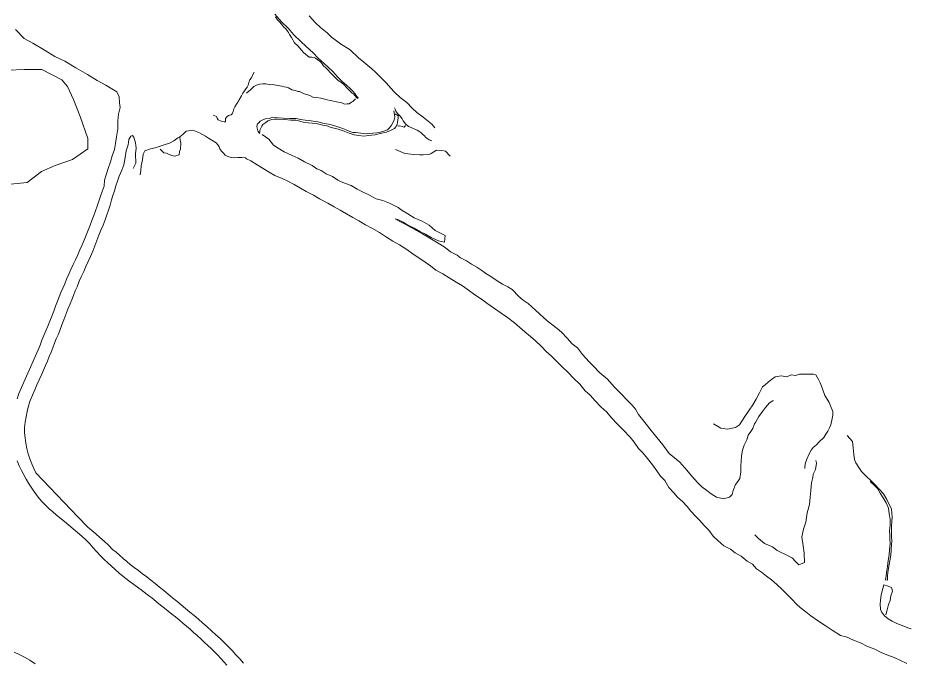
# Model space of a CAD drawing. Extents: x 683321 to 688873, y 7661944 to 7668387.
# Drawn here: x 685239 to 685834, y 7662635 to 7663065 of the extents above; entities that cross this region are included whole.
import ezdxf

# ---------------------------------------------------------------- set-up
doc = ezdxf.new("R2010")
doc.units = 0
doc.header["$MEASUREMENT"] = 0
doc.layers.add('01 CRESTA_Line', color=3, linetype='Continuous', lineweight=20)

msp = doc.modelspace()

# ---------------------------------------------------------------- linework, layer by layer
at = {"layer": '01 CRESTA_Line'}
for points in [[(685410.18, 7663067.32, 3972.98), (685414.77, 7663061.87, 3972.28), (685418.86, 7663057.87, 3971.72), (685422.64, 7663053.55, 3971.4), (685427.48, 7663049.03, 3970.59), (685431.01, 7663045.83, 3970.16), (685435.65, 7663041.39, 3969.38), (685438.93, 7663038, 3969.02), (685442.97, 7663034.31, 3968.29), (685448.84, 7663029.14, 3967.25), (685451.82, 7663025.56, 3966.79), (685454.79, 7663022.61, 3966.57), (685457.75, 7663019.92, 3965.94), (685460.33, 7663017.78, 3965.49), (685462.04, 7663015.96, 3965.2), (685463.53, 7663014.1, 3965), (685464.76, 7663012.35, 3964.5), (685465.69, 7663011.61, 3964.01), (685465.46, 7663011.08, 3963.91), (685464.44, 7663011.69, 3964.49), (685463.42, 7663012.97, 3964.9), (685462.41, 7663014.07, 3965.17), (685461.61, 7663014.72, 3965.27), (685460.25, 7663016.05, 3965.53), (685459.06, 7663017.24, 3965.71), (685457.84, 7663018.37, 3965.88), (685456.2, 7663020.09, 3966.11), (685454.42, 7663021.73, 3966.44), (685452.29, 7663023.02, 3966.54), (685450.51, 7663024.83, 3966.82), (685448.07, 7663027.3, 3967.09), (685447.04, 7663028.46, 3967.33), (685445.62, 7663029.85, 3967.51), (685444.02, 7663031.4, 3967.79), (685442.62, 7663032.88, 3968.08), (685441.63, 7663034.14, 3968.39), (685440.56, 7663035.53, 3968.57), (685438.76, 7663036.92, 3968.9), (685437.24, 7663038.05, 3969.17), (685436.33, 7663038.32, 3969.27), (685434.67, 7663038.6, 3969.32), (685433.03, 7663038.62, 3969.28), (685430.55, 7663040.5, 3969.56), (685429.3, 7663041.7, 3969.85), (685427.98, 7663043.11, 3970.17), (685426.73, 7663044.53, 3970.47), (685425.34, 7663046.12, 3970.64), (685423.26, 7663048.11, 3970.95), (685421.16, 7663051.68, 3971.3), (685419.94, 7663053.75, 3971.33), (685419.17, 7663055, 3971.48), (685418.5, 7663055.98, 3971.7), (685417.45, 7663057.39, 3971.88), (685415.79, 7663058.74, 3972.02), (685414.42, 7663060.71, 3972.18), (685413.14, 7663062.05, 3972.42), (685411.92, 7663063.52, 3972.66), (685411.4, 7663064.2, 3972.67), (685410.46, 7663065.55, 3972.86)], [(685432.88, 7663066.08, 3974.48), (685437.16, 7663061.44, 3973.94), (685440.49, 7663058.41, 3973.59), (685444.96, 7663054.77, 3973.26), (685447.9, 7663051.87, 3973.22), (685451.27, 7663049.44, 3973), (685453.94, 7663047.41, 3972.84), (685460.29, 7663043.52, 3972.29), (685465.87, 7663038.24, 3971.31), (685469.52, 7663035.36, 3971.11), (685474.73, 7663030.94, 3970.46), (685477.25, 7663028.58, 3969.98), (685480.39, 7663025.49, 3969.36), (685484.54, 7663021.39, 3968.36), (685487.33, 7663018.04, 3968.28), (685489.73, 7663015.51, 3967.56), (685493.71, 7663011.73, 3966.85), (685498.03, 7663008.47, 3966.33), (685501.71, 7663004.51, 3965.5), (685504.85, 7663001.71, 3964.8), (685508.87, 7662998.54, 3964.41), (685513.39, 7662995.03, 3963.5), (685514.97, 7662993.78, 3962.96), (685516.67, 7662991.58, 3962.14)], [(685237.25, 7663057, 3963.3), (685242.88, 7663051, 3964.51), (685248.69, 7663048, 3965.1), (685256.88, 7663043, 3965.15), (685263.5, 7663039, 3965.02), (685270.19, 7663036, 3964.46), (685277.38, 7663031.5, 3963.65), (685285.19, 7663027, 3962.86), (685291.56, 7663023, 3962.34), (685297.41, 7663020.01, 3961.77), (685301.41, 7663017.59, 3961.19), (685304.84, 7663015.4, 3960.68), (685306.22, 7663012.08, 3960.54), (685306.62, 7663008.14, 3960.23), (685306.99, 7663004.98, 3959.68), (685305.93, 7663000.53, 3959.34), (685305.38, 7662996.08, 3959.18), (685305.4, 7662990.8, 3959.39), (685304.6, 7662985.52, 3959.23), (685303.85, 7662981.15, 3959.18), (685303.3, 7662977.16, 3958.86), (685301.67, 7662972.85, 3958.91), (685300.55, 7662968.9, 3958.53), (685298.96, 7662964.52, 3958.3), (685297.63, 7662960.24, 3957.92), (685296.62, 7662956.72, 3957.71), (685296.2, 7662952.53, 3957.11), (685295.08, 7662949.16, 3956.72), (685293.92, 7662945.86, 3956.33), (685292.72, 7662942.6, 3955.72), (685291.58, 7662939.34, 3955.31), (685290.44, 7662936.13, 3954.95), (685289.31, 7662933.01, 3954.55), (685288.12, 7662929.82, 3954.14), (685286.89, 7662926.58, 3953.82), (685285.64, 7662923.28, 3953.6), (685284.36, 7662919.98, 3953.02), (685283, 7662916.71, 3952.5), (685281.58, 7662913.44, 3952.4), (685280.19, 7662910.16, 3952.09), (685278.71, 7662906.9, 3951.71), (685277.21, 7662903.61, 3951.29), (685275.69, 7662900.34, 3950.83), (685274.19, 7662897.1, 3950.34), (685272.75, 7662893.9, 3949.79), (685271.31, 7662890.7, 3949.37), (685269.99, 7662887.61, 3948.96), (685268.67, 7662884.61, 3948.41), (685267.47, 7662881.76, 3948.27), (685266.27, 7662878.92, 3948.05), (685265.13, 7662876.03, 3947.66), (685263.88, 7662872.63, 3947.11), (685262.68, 7662869.3, 3946.39), (685261.38, 7662866.03, 3945.62), (685260.02, 7662862.73, 3945), (685258.68, 7662859.43, 3944.7), (685257.38, 7662856.18, 3944.36), (685256.09, 7662853.01, 3944.02), (685254.86, 7662849.96, 3943.81), (685253.56, 7662846.73, 3943.58), (685252.23, 7662843.64, 3943.07), (685239.52, 7662814.56, 3940.47), (685238.26, 7662810.82, 3940.49)], [(685396.22, 7663028.63, 3962.44), (685395.32, 7663027, 3962.25), (685395.1, 7663026.18, 3961.84), (685394.38, 7663024.66, 3961.47), (685393.5, 7663023.4, 3961.35), (685392.81, 7663021.73, 3960.85), (685392.29, 7663019.99, 3960.36), (685391.56, 7663018.53, 3960.11), (685390.74, 7663017.47, 3959.81), (685389.82, 7663016.24, 3959.41), (685388.84, 7663014.66, 3959.11), (685387.78, 7663012.79, 3958.67), (685386.27, 7663010.13, 3957.95), (685385.34, 7663008.64, 3957.54), (685384.51, 7663007.29, 3957.23), (685383.42, 7663005.42, 3957.17), (685382.74, 7663004.1, 3957.11), (685382.34, 7663002.29, 3957.12), (685381.7, 7663000.89, 3956.9), (685380.87, 7663000.2, 3956.56), (685379.24, 7662999.65, 3956.25), (685378.08, 7662998.82, 3956.02), (685377.28, 7662997.65, 3955.63), (685377.18, 7662995.6, 3955.65), (685376.24, 7662995.42, 3955.49), (685374.34, 7662996.01, 3955.34), (685372.4, 7662996.84, 3955.25), (685371.74, 7662997.99, 3955.58), (685371.23, 7662998.97, 3956.2), (685369.03, 7663000.05, 3957.19)], [(685391.13, 7663014.7, 3957.34), (685391.63, 7663015, 3957.22), (685393.56, 7663016.53, 3957.51), (685394.93, 7663017.95, 3958.12), (685396.02, 7663019.12, 3958.67), (685397.88, 7663019.93, 3959.13), (685399.89, 7663020.68, 3959.65), (685402, 7663020.89, 3960.36), (685403.98, 7663020.89, 3960.69), (685407.42, 7663020.07, 3961.6), (685408.47, 7663020.35, 3961.24), (685412.17, 7663019.62, 3961.37), (685414.65, 7663019.25, 3961.35), (685416.22, 7663018.93, 3961.44), (685417.93, 7663018.51, 3961.1), (685419.15, 7663018.08, 3961.07), (685421.45, 7663016.9, 3961.22), (685423.7, 7663016.47, 3961.3), (685425.72, 7663015.79, 3961.56), (685426.5, 7663015.62, 3961.34), (685428.7, 7663014.53, 3960.97), (685430.3, 7663014.05, 3961.03), (685432.17, 7663013.48, 3960.86), (685433.37, 7663012.96, 3960.94), (685435.44, 7663012.04, 3960.92), (685437.89, 7663011.67, 3960.85), (685440.69, 7663011.2, 3960.84), (685442.58, 7663010.93, 3960.81), (685444.94, 7663010.19, 3960.82), (685447.04, 7663009.71, 3960.96), (685449.16, 7663009.32, 3961.14), (685451.18, 7663008.83, 3961.12), (685452.51, 7663008.63, 3961.21), (685454.8, 7663008.09, 3961.19), (685456.56, 7663007.36, 3961.18), (685458.39, 7663007.43, 3961.21), (685459.72, 7663007.47, 3961.97), (685461.23, 7663008.53, 3962.55), (685462.1, 7663008.99, 3962.89), (685463.32, 7663010.33, 3963.78), (685463.75, 7663010.88, 3964.1)], [(685489.37, 7663002.95, 3963.56), (685489.95, 7663000.31, 3963.83), (685489.98, 7662998.6, 3963.86), (685489.66, 7662996.88, 3963.8), (685489.01, 7662995.37, 3963.83), (685487.83, 7662993.27, 3963.67), (685486.45, 7662991.58, 3963.54), (685485.08, 7662990.23, 3963.31), (685482.06, 7662989.07, 3963.18), (685479.7, 7662988.48, 3963.05), (685478.01, 7662988.25, 3963.01), (685475.44, 7662988.03, 3962.91), (685472.95, 7662987.67, 3962.87), (685470.41, 7662987.61, 3962.67), (685467.35, 7662987.89, 3962.58), (685463.94, 7662988.37, 3962.39), (685462.03, 7662988.48, 3962.18), (685460.07, 7662989.16, 3961.99), (685457.58, 7662990.29, 3961.77), (685455.44, 7662991.16, 3961.56), (685452.18, 7662992.25, 3961.08), (685448.63, 7662993.29, 3961.02), (685445.87, 7662993.87, 3960.65), (685442.91, 7662994.51, 3960.46), (685438.85, 7662995.43, 3959.85), (685437.05, 7662995.78, 3959.64), (685434.28, 7662996.24, 3959.51), (685432.33, 7662996.36, 3959.32), (685430.33, 7662996.71, 3959.18), (685427.33, 7662997.16, 3958.9), (685424.28, 7662997.73, 3958.44), (685419.78, 7662997.75, 3958.26), (685415.74, 7662997.95, 3957.85), (685412.39, 7662998.25, 3957.63), (685408.85, 7662998.65, 3957.32), (685406.4, 7662997.7, 3957.02), (685403.84, 7662997.48, 3956.66), (685402.42, 7662996.96, 3956.54), (685400.38, 7662995.96, 3956.13), (685399.41, 7662994.93, 3955.81), (685398.59, 7662994.19, 3955.53), (685398.04, 7662992.68, 3955.17), (685398.24, 7662991.28, 3954.78), (685398.7, 7662989.58, 3954.28), (685398.95, 7662989.02, 3954.3), (685399.88, 7662987.81, 3954.04), (685400.17, 7662988.67, 3954.46), (685400.09, 7662989.98, 3954.87), (685401.01, 7662991.66, 3955.38), (685401.33, 7662992.54, 3955.81), (685402.14, 7662993.66, 3956.12), (685403.49, 7662994.71, 3956.38), (685404.01, 7662995.11, 3956.45), (685405.47, 7662996.08, 3956.84), (685406.83, 7662996.7, 3956.98), (685408.15, 7662997.15, 3957.33), (685409.93, 7662997.39, 3957.55), (685411.86, 7662997.38, 3957.73), (685416.53, 7662997.09, 3958.05), (685420.81, 7662996.57, 3958.43), (685424.07, 7662996.54, 3958.62), (685426.67, 7662995.89, 3958.93), (685429.05, 7662995.4, 3959.05), (685432.41, 7662994.93, 3959.25), (685437.67, 7662994.47, 3959.73), (685442.16, 7662993.4, 3960.21), (685444.72, 7662992.84, 3960.41), (685447.72, 7662991.74, 3960.42), (685450.61, 7662991.12, 3960.98), (685452.19, 7662990.55, 3961.21), (685454.29, 7662989.86, 3961.18), (685456.2, 7662989.25, 3961.52), (685459.65, 7662987.94, 3961.93), (685462.99, 7662986.93, 3962.09), (685466.06, 7662986.3, 3962.42), (685469.32, 7662986.06, 3962.46), (685472.56, 7662986.51, 3962.81), (685474.47, 7662986.55, 3962.87), (685477.04, 7662986.85, 3963.01), (685480.39, 7662987.7, 3963.22), (685484.54, 7662988.53, 3963.27), (685487.1, 7662989.81, 3963.58), (685489.75, 7662991.05, 3963.56), (685490.81, 7662992.16, 3963.67), (685491.71, 7662993.81, 3963.75), (685491.9, 7662995.06, 3963.74), (685492.15, 7662996.7, 3963.77), (685492.31, 7662998.1, 3963.9), (685492.36, 7662998.99, 3963.88), (685492.2, 7662999.44, 3963.9), (685491.31, 7663000.1, 3963.97), (685490.64, 7663000.46, 3963.99), (685490.06, 7663000.93, 3963.97)], [(685489.96, 7663004.82, 3963.04), (685490.36, 7663003.87, 3963.25), (685490.67, 7663002.63, 3963.64), (685491.84, 7663000.99, 3963.75), (685493.16, 7662999.71, 3963.67), (685493.9, 7662999.08, 3963.31), (685494.96, 7662997.61, 3963.08), (685495.71, 7662996.23, 3963.12), (685497.08, 7662994.14, 3963.88), (685499.2, 7662992.48, 3962.98), (685500.93, 7662991.67, 3962.52), (685501.76, 7662991.29, 3962.56), (685503.77, 7662990.41, 3962.46), (685504.92, 7662989.91, 3962.24), (685506.15, 7662989.3, 3961.94), (685507.38, 7662988.42, 3961.42), (685508.52, 7662987.39, 3961.19), (685508.99, 7662986.93, 3961.11), (685509.84, 7662986.09, 3961), (685510.47, 7662985.4, 3960.85), (685511.6, 7662984.5, 3960.49), (685512.89, 7662983.55, 3960.34), (685514.72, 7662982.76, 3960.11)], [(685831.29, 7662634.52, 3904.1), (685826.68, 7662636.78, 3904.54), (685822.9, 7662638.61, 3904.93), (685818.64, 7662640.08, 3905.45), (685814.65, 7662641.7, 3905.78), (685809.99, 7662644.09, 3906.25), (685804.71, 7662646.12, 3906.78), (685800.42, 7662648.19, 3907.28), (685795.8, 7662650.09, 3907.96), (685790.88, 7662652.31, 3908.29), (685787.08, 7662653.11, 3908.34), (685781.59, 7662656.8, 3909.54), (685776.92, 7662659.75, 3909.83), (685772.46, 7662662.75, 3910.39), (685767.49, 7662666.24, 3910.94), (685763.97, 7662668.95, 3911.44), (685760.22, 7662671.93, 3911.96), (685757.96, 7662673.87, 3912.2), (685754.8, 7662677.43, 3912.54), (685751.47, 7662680.77, 3913.09), (685748.37, 7662683.91, 3913.55), (685744.78, 7662687.05, 3914.18), (685741.11, 7662690.3, 3914.71), (685737.82, 7662692.73, 3915.22), (685734.58, 7662695.38, 3915.37), (685731.19, 7662697.63, 3915.84), (685728.49, 7662700.62, 3916.41), (685724.94, 7662702.78, 3916.67), (685720.93, 7662706.12, 3917.06), (685717.06, 7662708.31, 3917.49), (685713.85, 7662710.8, 3918.05), (685709.3, 7662712.87, 3918.69), (685705.33, 7662716.42, 3918.91), (685702.32, 7662719.37, 3919.39), (685699.35, 7662723.42, 3919.6), (685696.22, 7662726.57, 3919.78), (685693.47, 7662729.9, 3920.17), (685690.51, 7662732.72, 3920.5), (685687.48, 7662735.99, 3920.58), (685684.92, 7662739.23, 3921.03), (685681.85, 7662742.49, 3921.35), (685678.41, 7662745.42, 3921.61), (685676, 7662748.26, 3922.1), (685672.81, 7662751.83, 3922.65), (685670.01, 7662756.45, 3922.73), (685667.1, 7662759.28, 3923.16), (685664.74, 7662762.82, 3923.39), (685661.79, 7662767.01, 3923.81), (685658.5, 7662771.13, 3924.2), (685655.39, 7662774.91, 3924.56), (685652.42, 7662777.82, 3924.71), (685649.66, 7662782.03, 3925.02), (685646.88, 7662785.46, 3925.44), (685642.32, 7662790.15, 3925.71), (685638.34, 7662794.32, 3926.23), (685634.55, 7662798.27, 3926.44), (685631.3, 7662802.12, 3927.01), (685627.51, 7662805.66, 3927.45), (685623.73, 7662809.59, 3927.76), (685620.22, 7662813.33, 3928.13), (685616.97, 7662816.24, 3928.45), (685613.32, 7662820.59, 3928.88), (685609.44, 7662824.5, 3929.22), (685605.42, 7662828.63, 3929.63), (685601.69, 7662832.16, 3930.25), (685598.19, 7662835.51, 3930.51), (685594.57, 7662839.25, 3930.9), (685591.01, 7662842.48, 3931.48), (685587.75, 7662845.68, 3931.89), (685583.79, 7662849.47, 3932.36), (685580.6, 7662852.39, 3932.61), (685576.78, 7662855.49, 3932.99), (685573.33, 7662858.52, 3933.29), (685569.76, 7662861.45, 3933.58), (685565.09, 7662865.1, 3934.1), (685560.96, 7662867.92, 3934.68), (685555.78, 7662871.51, 3935.16), (685551.36, 7662874.55, 3935.43), (685547.94, 7662877.37, 3935.85), (685543.4, 7662880.24, 3936.16), (685539.12, 7662883.26, 3936.6), (685535.11, 7662886.15, 3937.06), (685530.9, 7662888.58, 3937.43), (685526.27, 7662891.58, 3937.91), (685522.14, 7662894.2, 3938.42), (685517.41, 7662896.67, 3938.8), (685513.82, 7662899.48, 3939.04), (685510.22, 7662901.93, 3939.43), (685506.66, 7662904.51, 3939.84), (685502.38, 7662907.38, 3940.25), (685498.17, 7662910.49, 3940.82), (685493.28, 7662913.49, 3941.17), (685488.83, 7662915.94, 3941.61), (685484.49, 7662918.66, 3942.01), (685479.94, 7662921.67, 3942.42), (685474.67, 7662924.58, 3942.96), (685470.52, 7662926.85, 3943.56), (685466.11, 7662929.56, 3944), (685462.14, 7662931.75, 3944.61), (685457.79, 7662934.2, 3945.04), (685453.66, 7662936.73, 3945.53), (685449.69, 7662938.87, 3946.04), (685445.43, 7662941.3, 3946.52), (685439.94, 7662944.13, 3946.86), (685435.9, 7662946.62, 3947.54), (685431.04, 7662949.07, 3947.88), (685427.3, 7662951.29, 3948.34), (685422.86, 7662953.68, 3948.88), (685418.72, 7662956.03, 3949.26), (685414.86, 7662957.73, 3949.73), (685410.12, 7662959.85, 3950.11), (685406.26, 7662962.02, 3950.58), (685402.26, 7662964.3, 3951.07), (685398.26, 7662966.76, 3951.19), (685394.11, 7662969.45, 3951.73), (685391.1, 7662970.93, 3951.95), (685390.51, 7662971.55, 3952.56), (685388.06, 7662971.83, 3953.08), (685385.32, 7662971.71, 3953.26), (685383.48, 7662971.51, 3953.75), (685381, 7662971.8, 3954.04), (685378.75, 7662972.44, 3954.22), (685377.01, 7662973.38, 3954.27), (685375.76, 7662974.58, 3954.17), (685374.51, 7662975.95, 3954.07), (685373.5, 7662977.61, 3954.07), (685373.02, 7662978.85, 3954.07), (685372.19, 7662980.24, 3954.04), (685370.87, 7662981.6, 3953.9), (685367.99, 7662983.29, 3954.11), (685365.92, 7662984.63, 3954.43), (685363.89, 7662985.9, 3954.71), (685359.84, 7662988.11, 3955.14), (685355.52, 7662989.92, 3955.86), (685351.01, 7662989.29, 3956.17), (685348.89, 7662987.27, 3956.82), (685346.86, 7662985.53, 3957.33), (685345.47, 7662984.9, 3957.47), (685342.64, 7662982.86, 3957.72), (685339.81, 7662981.38, 3958.04), (685336.35, 7662980.25, 3958.19), (685330.31, 7662978.19, 3958.15), (685327.16, 7662977.51, 3958.17), (685323.48, 7662976.22, 3958.19), (685322.21, 7662973.92, 3957.17), (685321.88, 7662970.11, 3956.37), (685321.03, 7662966.19, 3955.7), (685320.78, 7662963.09, 3955.21), (685320.23, 7662960.08, 3955.06)], [(685492.01, 7662993.16, 3963.54), (685492.4, 7662992.73, 3963.28), (685493.49, 7662992.75, 3962.93), (685495.06, 7662992.31, 3963.06), (685496.22, 7662992.03, 3963.07), (685497.15, 7662992.96, 3963.6)], [(685315.59, 7662964.49, 3956.3), (685317.34, 7662968, 3956.42), (685317.18, 7662974.15, 3958.17), (685317.68, 7662977.95, 3958.28), (685317.17, 7662981.41, 3958.36), (685316.05, 7662985.29, 3958.33), (685315.14, 7662986.34, 3958.27), (685314.08, 7662985.93, 3958.26), (685312.78, 7662983.66, 3958.17), (685312.21, 7662980.24, 3958.13), (685311.01, 7662976.25, 3958.01), (685310.36, 7662971.64, 3958.01), (685309.33, 7662966.92, 3957.65), (685308.07, 7662963.25, 3957.67), (685306.2, 7662959.27, 3957.68), (685305.13, 7662956.05, 3957.43), (685304.08, 7662952.78, 3957.11), (685303.1, 7662949.49, 3956.8), (685302.19, 7662946.38, 3956.45), (685301.3, 7662943.5, 3956.12), (685300.24, 7662940.06, 3955.71), (685299.21, 7662936.59, 3955.26), (685298.19, 7662933.48, 3954.91), (685297.02, 7662930.19, 3954.54), (685295.64, 7662926.71, 3954.14), (685294.15, 7662923.29, 3953.75), (685292.76, 7662919.88, 3953.33), (685291.48, 7662916.36, 3952.92), (685290.18, 7662912.8, 3952.47), (685288.75, 7662909.28, 3952.05), (685287.25, 7662905.86, 3951.64), (685285.72, 7662902.49, 3951.23), (685284.17, 7662899.16, 3950.82), (685282.65, 7662895.86, 3950.37), (685281.15, 7662892.57, 3949.92), (685279.71, 7662889.23, 3949.45), (685278.21, 7662885.62, 3948.91), (685277.04, 7662882.77, 3948.49), (685275.88, 7662879.85, 3948.06), (685274.74, 7662876.91, 3947.62), (685273.62, 7662874.11, 3947.24), (685272.19, 7662870.56, 3946.72), (685270.74, 7662867.08, 3946.25), (685269.32, 7662863.62, 3945.84), (685268.01, 7662860.15, 3945.42), (685266.7, 7662856.52, 3944.99), (685265.56, 7662853.64, 3944.68), (685264.41, 7662850.79, 3944.31), (685263.17, 7662847.89, 3944), (685261.99, 7662844.98, 3943.65), (685260.88, 7662842.05, 3943.29), (685259.69, 7662839.11, 3942.99), (685258.43, 7662836.1, 3942.68), (685257.14, 7662833.08, 3942.41), (685255.84, 7662830.07, 3942.14), (685254.43, 7662826.9, 3941.83), (685252.94, 7662823.62, 3941.53), (685251.51, 7662820.32, 3941.22), (685250.06, 7662816.95, 3940.96), (685248.53, 7662813.41, 3940.73), (685247.06, 7662809.82, 3940.51), (685245.83, 7662806.22, 3940.35), (685244.94, 7662802.56, 3940.18), (685244.25, 7662798.91, 3940.06), (685243.7, 7662795.33, 3939.93), (685243.3, 7662791.79, 3939.82), (685243.26, 7662788.32, 3939.68), (685243.54, 7662784.82, 3939.52), (685244.02, 7662781.3, 3939.4), (685244.72, 7662777.77, 3939.3), (685245.62, 7662774.28, 3939.19), (685246.74, 7662770.88, 3939.06), (685248.01, 7662767.58, 3938.9), (685249.35, 7662764.41, 3938.74), (685250.8, 7662761.51, 3938.55), (685278.7, 7662732.21, 3935.76), (685280.9, 7662730.03, 3935.54), (685283.2, 7662727.67, 3935.28), (685285.46, 7662725.45, 3935.02), (685288.19, 7662723.05, 3934.72), (685290.67, 7662720.9, 3934.48), (685293.39, 7662718.53, 3934.24), (685296.23, 7662715.99, 3934), (685299.09, 7662713.26, 3933.76), (685301.95, 7662710.56, 3933.45), (685304.23, 7662708.66, 3933.17), (685306.6, 7662706.64, 3932.94), (685308.99, 7662704.52, 3932.71), (685311.32, 7662702.45, 3932.53), (685313.71, 7662700.45, 3932.31), (685316.35, 7662698.5, 3932.08), (685319.15, 7662696.45, 3931.84), (685321.89, 7662694.35, 3931.66), (685324.66, 7662692.21, 3931.5), (685327.47, 7662690.04, 3931.39), (685330.33, 7662687.74, 3931.27), (685333.21, 7662685.43, 3931.14), (685336.08, 7662683.11, 3931.03), (685338.92, 7662680.71, 3930.99), (685341.78, 7662678.32, 3930.97), (685344.68, 7662675.96, 3930.96), (685347.64, 7662673.62, 3930.98), (685350.56, 7662671.24, 3931.04), (685353.42, 7662668.82, 3931.09), (685356.28, 7662666.4, 3931.16), (685359.17, 7662663.95, 3931.28), (685362.12, 7662661.41, 3931.39), (685365.07, 7662658.86, 3931.5), (685367.94, 7662656.3, 3931.68), (685370.76, 7662653.72, 3931.85), (685373.56, 7662651.1, 3932.08), (685376.32, 7662648.46, 3932.28), (685379, 7662645.8, 3932.46), (685381.59, 7662643.09, 3932.66), (685384.16, 7662640.34, 3932.84), (685386.7, 7662637.57, 3933), (685389.13, 7662634.66, 3933.19)], [(685333.61, 7662977.38, 3957.58), (685336.1, 7662974.95, 3957.3), (685337.88, 7662974.58, 3957.61), (685341.1, 7662973.16, 3957.61), (685343.5, 7662972.53, 3957.06), (685346.22, 7662973.54, 3956.63), (685346.61, 7662975.64, 3956.87), (685347.09, 7662977.35, 3956.88), (685347.34, 7662981.3, 3956.78), (685346.95, 7662983.34, 3957.13), (685346.86, 7662985.53, 3957.33)], [(685742.47, 7662809.77, 3921.73), (685742.09, 7662809.67, 3921.64), (685740.84, 7662808.95, 3921.76), (685739.86, 7662808.23, 3922.26), (685737.09, 7662805.05, 3922.75), (685735.08, 7662802.52, 3923.14), (685732.71, 7662799.22, 3923.84), (685730.59, 7662795.14, 3924.3), (685729.86, 7662794.2, 3924.55), (685728.62, 7662791.04, 3924.89), (685727.43, 7662789.17, 3924.93), (685725.72, 7662786.71, 3924.84), (685724.63, 7662783.52, 3924.8), (685722.93, 7662779.92, 3925.14), (685721.89, 7662776.58, 3924.97), (685721.11, 7662772.83, 3924.53), (685721.01, 7662769.37, 3924.22), (685720.74, 7662766.32, 3923.93), (685720.71, 7662762.32, 3923.5), (685719.97, 7662757.79, 3923.28), (685718.78, 7662755.85, 3923.16), (685717.23, 7662753.8, 3922.73), (685715.59, 7662749.9, 3922.35), (685715.06, 7662747.03, 3921.54), (685713.14, 7662745.47, 3921.83), (685709.2, 7662744.28, 3921.96), (685704.49, 7662745.27, 3921.75), (685700.93, 7662747.53, 3922.33), (685698.17, 7662749.74, 3922.43), (685694.76, 7662752.25, 3922.45), (685692.13, 7662754.9, 3922.94), (685687.84, 7662759.6, 3923.37), (685684.82, 7662763.29, 3923.8), (685680, 7662768.59, 3924.57), (685672.97, 7662774.56, 3924.77), (685668.63, 7662780.3, 3925.12), (685664.69, 7662785.18, 3925.4), (685660.03, 7662790.98, 3925.8), (685656.09, 7662795.95, 3926.17), (685652.59, 7662800.47, 3926.5), (685650.54, 7662803.97, 3926.73), (685648.25, 7662806.75, 3927.14), (685644.41, 7662810.47, 3928), (685641.22, 7662813.99, 3928.3), (685636.35, 7662818.83, 3928.85), (685631.83, 7662824.07, 3929.49), (685626.73, 7662828.14, 3930.11), (685622.32, 7662832.91, 3930.84), (685619.53, 7662835.54, 3931.09), (685615.17, 7662840.54, 3931.75), (685611.9, 7662844.95, 3932.35), (685608.38, 7662847.49, 3932.16), (685604.94, 7662851.28, 3932.12), (685601.11, 7662855.35, 3932.49), (685598.23, 7662857.71, 3932.71), (685591.55, 7662862.9, 3933.72), (685586.42, 7662867.49, 3934.88), (685583.78, 7662870.01, 3935.33), (685579.06, 7662874.48, 3935.61), (685575.69, 7662876.62, 3935.36), (685572.82, 7662879.09, 3935.54), (685568.26, 7662883.8, 3937.24), (685565.46, 7662885.44, 3937.56), (685561.8, 7662887.31, 3937.69), (685558.31, 7662889.53, 3937.92), (685553.49, 7662892.95, 3938.21), (685550.7, 7662894.53, 3938.43), (685547.98, 7662896.38, 3938.6), (685544.79, 7662898.65, 3938.72), (685541.17, 7662900.68, 3938.74), (685537.78, 7662902.77, 3938.65), (685533.85, 7662904.98, 3938.95), (685531.53, 7662906.69, 3939.21), (685527.2, 7662908.96, 3939.24), (685523.55, 7662911.84, 3939.85), (685520.17, 7662913.89, 3939.85), (685513.34, 7662918.01, 3940.62), (685508.59, 7662920.82, 3940.57), (685504.59, 7662923.16, 3940.78), (685500.95, 7662925.18, 3941.09), (685496.57, 7662927.59, 3941.3), (685493.36, 7662929.18, 3941.42), (685490.22, 7662930.87, 3941.62), (685492.45, 7662930.16, 3941.71), (685495.56, 7662928.71, 3941.68), (685498.16, 7662927.15, 3941.22), (685503, 7662924.68, 3941.12), (685507.14, 7662922.28, 3940.91), (685510.41, 7662920.63, 3940.76), (685514.28, 7662918.53, 3940.54), (685519.29, 7662916.19, 3940.21), (685523.21, 7662915.35, 3940.12), (685523.68, 7662919.71, 3942.68), (685516.93, 7662923.17, 3942.95), (685512.98, 7662926.56, 3943.62), (685508.34, 7662929.3, 3944.05), (685502.96, 7662931.64, 3944.02), (685498.67, 7662934.14, 3944.55), (685495.05, 7662936.39, 3945.09), (685492.19, 7662938.44, 3945.53), (685486.57, 7662941.24, 3945.93), (685482.07, 7662943.06, 3946.22), (685477.57, 7662944.16, 3946.43), (685472.65, 7662946.77, 3946.85), (685469.05, 7662948.66, 3947.14), (685464.9, 7662950.62, 3947.57), (685460.96, 7662952.99, 3948.02), (685455.36, 7662955.06, 3948.1), (685452, 7662956.58, 3948.42), (685448.63, 7662959.06, 3948.95), (685444.22, 7662960.85, 3949.11), (685440.96, 7662963.02, 3949.52), (685438.01, 7662964.08, 3949.68), (685434.88, 7662966.3, 3950.25), (685429.86, 7662968.81, 3950.71), (685425.66, 7662971.35, 3951.01), (685421.66, 7662973.1, 3951.55), (685416.29, 7662975.5, 3951.67), (685412.24, 7662977.87, 3952.12), (685409.12, 7662980.01, 3952.47), (685406.12, 7662984.06, 3953.19), (685401.73, 7662987.17, 3953.62)], [(685490.48, 7662977.12, 3958.19), (685496.68, 7662974.35, 3958.8), (685502.82, 7662973.66, 3959.5), (685506.8, 7662973.53, 3959.39), (685508.86, 7662973.57, 3959.84), (685512.94, 7662973.75, 3959.64), (685514.24, 7662974.39, 3959.91), (685517.85, 7662976.72, 3959.35), (685521.36, 7662976.3, 3958.89), (685523.75, 7662975.9, 3958.69), (685527.04, 7662972.52, 3958.38)], [(685702.41, 7662794.33, 3928.38), (685707.29, 7662791.34, 3927.62), (685711.87, 7662790.59, 3927.34), (685717.13, 7662791.75, 3926.98), (685719.94, 7662793.68, 3926.73), (685723.4, 7662799.2, 3927.16), (685726.24, 7662803.29, 3926.75), (685728.64, 7662806.93, 3926.97), (685730.86, 7662810.76, 3926.82), (685733.24, 7662814.88, 3926.34), (685735.12, 7662818.97, 3926.27), (685737.03, 7662820.16, 3925.75), (685739, 7662822, 3925.37), (685741.06, 7662823.74, 3925.28), (685743.51, 7662825.6, 3924.57), (685747.7, 7662826.14, 3923.44), (685751.4, 7662825.52, 3923.33), (685754.35, 7662826.8, 3922.74), (685757.07, 7662826.51, 3921.73), (685759.9, 7662827.26, 3921.15), (685765.22, 7662827.35, 3921.32), (685769.21, 7662827.39, 3922.26), (685770.72, 7662826.81, 3921.95), (685772.5, 7662823.88, 3921.73), (685773.62, 7662821.58, 3921.69), (685774.47, 7662819.23, 3921.6), (685775.41, 7662816.99, 3921.43), (685776.69, 7662813.09, 3921.25), (685778.26, 7662810.67, 3921.2), (685779.72, 7662808.46, 3921.05), (685780.4, 7662806.18, 3920.85), (685781.97, 7662802.38, 3920.81), (685782.16, 7662799.99, 3921.04), (685781.66, 7662797.72, 3920.94), (685780.74, 7662793.54, 3920.58), (685779.78, 7662791.47, 3920.58), (685778.63, 7662789.35, 3920.55), (685777.38, 7662787.34, 3920.51), (685776.16, 7662785.21, 3920.42), (685773, 7662782.23, 3920.1), (685771.16, 7662780.34, 3919.76), (685768.85, 7662778.42, 3920.32), (685767.6, 7662776.6, 3920.04), (685766.29, 7662774.3, 3919.81), (685764.68, 7662770.79, 3919.27), (685763.91, 7662768.24, 3919.24), (685763.48, 7662765.84, 3918.66), (685763.36, 7662764.46, 3918.61)], [(685791.7, 7662786.45, 3913.03), (685795.23, 7662782.55, 3912.6), (685795.59, 7662778.14, 3912.32), (685796.02, 7662773.85, 3912.36), (685796.47, 7662770.38, 3912.31), (685797.34, 7662768.28, 3912.31), (685799.93, 7662764.57, 3912.51), (685801.19, 7662762.48, 3912.09), (685804.21, 7662759.27, 3912.15), (685807.7, 7662756.24, 3911.89), (685809.93, 7662753.93, 3911.86), (685813.24, 7662750.43, 3911.77), (685815.81, 7662747.5, 3911.6), (685817.99, 7662743.73, 3911.48), (685819.46, 7662740.94, 3911.47), (685821.07, 7662737.51, 3911.36), (685821.4, 7662734.37, 3911.27), (685821.54, 7662732.27, 3911.46), (685821.31, 7662728.84, 3911.22), (685821.26, 7662726.3, 3911.04), (685821.18, 7662722.76, 3910.93), (685821.08, 7662719.29, 3911.01), (685821.36, 7662715.73, 3910.96), (685821.27, 7662713.93, 3910.85), (685820.9, 7662710.02, 3910.87), (685820.75, 7662706.7, 3910.92), (685819.96, 7662702.99, 3911), (685819.59, 7662700.51, 3910.88), (685818.92, 7662696.72, 3911.17), (685818.42, 7662693.12, 3910.98), (685818.49, 7662689.99, 3911.01), (685817.27, 7662690.26, 3910.84), (685817.72, 7662693.06, 3910.98), (685818.15, 7662696.48, 3911.13), (685818.5, 7662699.08, 3910.95), (685819.01, 7662703.11, 3911), (685819.51, 7662706.92, 3911.07), (685819.76, 7662710.16, 3910.92), (685820.17, 7662714.4, 3910.87), (685820.03, 7662717.58, 3911.05), (685820.03, 7662719.8, 3911.12), (685819.85, 7662723.23, 3910.92), (685820.37, 7662726.75, 3910.98), (685820.33, 7662730.73, 3911.45), (685819.6, 7662734.28, 3911.5), (685819.06, 7662737.99, 3911.38), (685817.54, 7662741.57, 3911.56), (685815.53, 7662744.84, 3911.69), (685813.72, 7662748.01, 3911.73), (685811.8, 7662751.19, 3911.86), (685809.53, 7662753.46, 3911.93), (685806.97, 7662755.88, 3911.94)], [(685238.34, 7662769.54, 3939.42), (685239.69, 7662766.31, 3939.28), (685241.12, 7662763.2, 3939.26), (685242.65, 7662760.24, 3939.03), (685244.23, 7662757.39, 3938.86), (685245.87, 7662754.64, 3938.7), (685247.59, 7662752.01, 3938.43), (685249.33, 7662749.45, 3938.13), (685251.16, 7662746.94, 3937.81), (685253.08, 7662744.49, 3937.5), (685255.14, 7662742.09, 3937.37), (685257.36, 7662739.83, 3937.08), (685259.66, 7662737.67, 3936.85), (685261.98, 7662735.6, 3936.6), (685264.34, 7662733.58, 3936.43), (685266.72, 7662731.62, 3936.23), (685269.77, 7662729.09, 3935.98), (685272.79, 7662726.66, 3935.68), (685275.68, 7662724.23, 3935.32), (685278.57, 7662721.81, 3935), (685281.41, 7662719.39, 3934.79), (685284.09, 7662716.9, 3934.48), (685286.65, 7662714.28, 3934.18), (685289.08, 7662711.56, 3933.88), (685291.53, 7662708.88, 3933.58), (685293.95, 7662706.3, 3933.25), (685296.37, 7662703.9, 3932.89), (685298.78, 7662701.68, 3932.55), (685301.08, 7662699.64, 3932.27), (685303.74, 7662697.18, 3931.91), (685306.37, 7662694.76, 3931.53), (685308.72, 7662692.63, 3931.19), (685312.79, 7662689.59, 3930.82), (685316.87, 7662686.55, 3930.54), (685320.94, 7662683.5, 3930.3), (685325.01, 7662680.46, 3930.13), (685329.09, 7662677.42, 3930.02), (685331.51, 7662675.44, 3929.91), (685333.94, 7662673.42, 3929.86), (685336.42, 7662671.41, 3929.82), (685338.92, 7662669.44, 3929.78), (685341.42, 7662667.48, 3929.73), (685343.89, 7662665.51, 3929.77), (685346.32, 7662663.51, 3929.82), (685348.74, 7662661.45, 3929.91), (685351.14, 7662659.38, 3930.02), (685353.53, 7662657.3, 3930.07), (685355.9, 7662655.2, 3930.16), (685358.26, 7662653.08, 3930.24), (685360.65, 7662650.95, 3930.33), (685363.02, 7662648.79, 3930.46), (685365.38, 7662646.61, 3930.6), (685367.68, 7662644.41, 3930.75), (685369.94, 7662642.25, 3931.04), (685372.11, 7662640.09, 3931.19), (685374.18, 7662637.9, 3931.35), (685376.14, 7662635.69, 3931.47), (685378.06, 7662633.4, 3931.6)], [(685730.06, 7662720.33, 3917.31), (685732.45, 7662717.91, 3917.36), (685736.42, 7662714.4, 3917.35), (685741.75, 7662712.28, 3917.41), (685744.92, 7662709.81, 3917.27), (685752.24, 7662706.2, 3917.13), (685755.12, 7662704.75, 3916.47), (685756.88, 7662702.75, 3915.88), (685759.41, 7662700.29, 3914.83), (685763.15, 7662701.83, 3914.2), (685763.02, 7662708.03, 3915.38), (685762.27, 7662712.85, 3916.11), (685761.39, 7662718.9, 3916.96), (685762.56, 7662724.14, 3916.94), (685764.11, 7662728.76, 3916.93), (685764.84, 7662734.96, 3916.91), (685766.54, 7662740.53, 3916.9), (685766.97, 7662745.45, 3916.89), (685767.5, 7662749.75, 3916.88), (685767.84, 7662754.83, 3916.62), (685768.75, 7662758.41, 3917.31), (685769.05, 7662760.58, 3917.35), (685770.42, 7662763.73, 3916.74), (685771.25, 7662768.1, 3916.7), (685770.8, 7662769.83, 3916.85)], [(685834.25, 7662657.62, 3904.59), (685832.04, 7662658.35, 3904.83), (685828.22, 7662659.92, 3905.24), (685824.63, 7662661.21, 3905.75), (685821.72, 7662662.65, 3906.21), (685818.89, 7662664.37, 3906.71), (685816.42, 7662666.18, 3907.11), (685814.59, 7662669.03, 3907.68), (685813.86, 7662670.58, 3908.19), (685813.56, 7662674.24, 3908.78), (685813.88, 7662676.52, 3909), (685814.26, 7662680.2, 3909.52), (685815.41, 7662684.44, 3909.79), (685816.09, 7662687.01, 3909.98), (685818.97, 7662686.07, 3909.74), (685821.18, 7662685.22, 3909.3), (685821.88, 7662682.7, 3908.55), (685820.83, 7662679.69, 3908.51), (685820.32, 7662676.45, 3908), (685819.1, 7662673.75, 3907.94), (685818.23, 7662670.3, 3907.43), (685817.39, 7662666.83, 3906.87)], [(685250.36, 7662634.29, 3915.36), (685246.83, 7662636.72, 3916.51), (685243.2, 7662638.78, 3917.89), (685239.65, 7662640.59, 3919.32), (685236.33, 7662642.09, 3920.08)]]:
    msp.add_polyline3d(points, dxfattribs=at)
msp.add_polyline3d([(685221.25, 7663025, 3970.22), (685224.75, 7663028.5, 3970.13), (685232.44, 7663030, 3969.65), (685243, 7663030.5, 3969.2), (685254.69, 7663030.5, 3968.42), (685268, 7663023.5, 3967.76), (685271.81, 7663019, 3968.32), (685275.88, 7663010.5, 3969.04), (685280.25, 7662999, 3968.98), (685285.38, 7662984.5, 3968.58), (685285.38, 7662977.5, 3968.09), (685275.12, 7662970.5, 3966.8), (685263.56, 7662966.5, 3968.65), (685254.62, 7662962.5, 3970.37), (685245, 7662955, 3969.9), (685233.88, 7662954, 3969.19), (685229.75, 7662962.5, 3969.48), (685221, 7662974.5, 3971.84), (685219.62, 7662985.5, 3971.4), (685219.25, 7663009.5, 3969.11)], close=True, dxfattribs=at)

doc.saveas('drawing.dxf')
